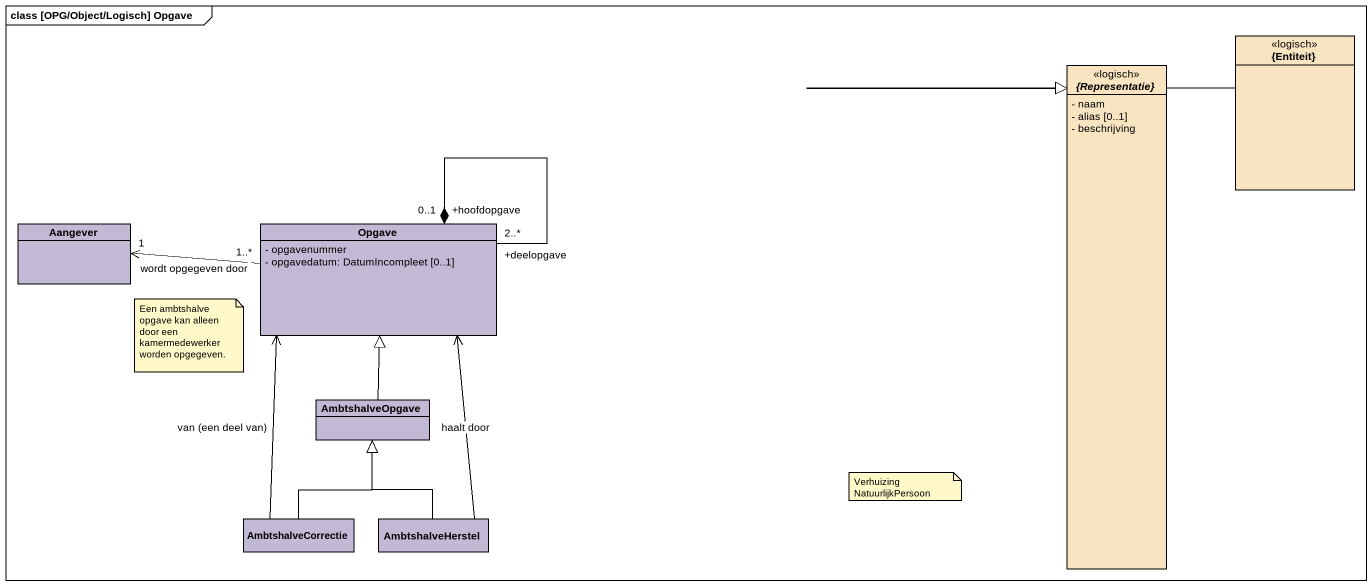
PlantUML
@startuml
mainframe class [OPG/Object/Logisch] Opgave
hide circle
hide empty members
skinparam classAttributeIconSize 0
class "{Entiteit}" as Entiteit <<logisch>> #F8E4C0
abstract class "{Representatie}" as Representatie <<logisch>> #F8E4C0 {
  - naam
  - alias [0..1]
  - beschrijving
}
class Aangever #C2BAD4
class Opgave #C2BAD4 {
  - opgavenummer
  - opgavedatum: DatumIncompleet [0..1]
}
class AmbtshalveOpgave #C2BAD4
class AmbtshalveCorrectie #C2BAD4
class AmbtshalveHerstel #C2BAD4
Entiteit --|> Representatie
Opgave "1..*" -left-> "1" Aangever : wordt opgegeven door
Opgave "+deelopgave\n2..*" --* "+hoofdopgave\n0..1" Opgave
AmbtshalveOpgave -up-|> Opgave
AmbtshalveCorrectie -up-> Opgave : van (een deel van)
AmbtshalveCorrectie -up-|> AmbtshalveOpgave
AmbtshalveHerstel -up-> Opgave : haalt door
AmbtshalveHerstel -up-|> AmbtshalveOpgave
note as N1
  Een ambtshalve opgave kan alleen door een kamermedewerker worden opgegeven.
end note
note as N2
  Verhuizing NatuurlijkPersoon
end note
@enduml
